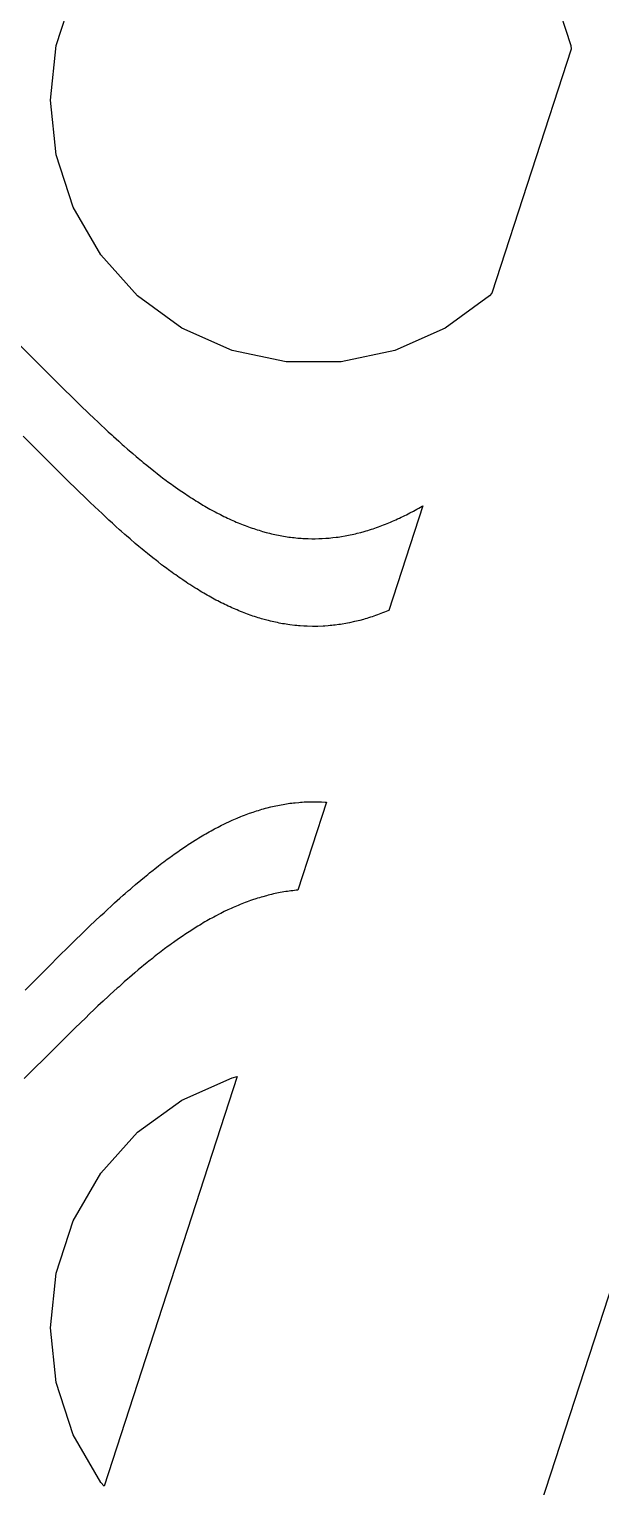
# Model space of a CAD drawing. Header units: metres. Extents: x 20 to 1108, y 20 to 485.
# Drawn here: x 571.53 to 587.82, y 322.62 to 364.18 of the extents above; entities that cross this region are included whole.
import ezdxf

# ---------------------------------------------------------------- set-up
doc = ezdxf.new("R2010")
doc.units = ezdxf.units.M

msp = doc.modelspace()

# ---------------------------------------------------------------- linework, layer by layer
for p, q in [((563.926, 253.826), (638.926, 484.652)), ((572.298, 363.711), (572.783, 365.202)), ((586.486, 365.202), (586.97, 363.711)), ((572.134, 362.152), (572.298, 363.711)), ((586.97, 363.711), (586.981, 363.613)), ((586.981, 363.613), (584.719, 356.652)), ((572.298, 360.594), (572.134, 362.152)), ((572.783, 359.102), (572.298, 360.594)), ((573.567, 357.744), (572.783, 359.102)), ((574.616, 356.578), (573.567, 357.744)), ((584.719, 356.652), (584.653, 356.578)), ((575.884, 355.657), (574.616, 356.578)), ((584.653, 356.578), (583.384, 355.657)), ((577.317, 355.02), (575.884, 355.657)), ((583.384, 355.657), (581.952, 355.02)), ((571.232, 355.199), (571.632, 354.801)), ((578.85, 354.694), (577.317, 355.02)), ((581.952, 355.02), (580.418, 354.694)), ((571.632, 354.801), (572.232, 354.201)), ((580.418, 354.694), (578.85, 354.694)), ((572.232, 354.201), (572.432, 354.002)), ((572.432, 354.002), (572.832, 353.609)), ((572.832, 353.609), (572.982, 353.462)), ((572.982, 353.462), (573.232, 353.222)), ((573.232, 353.222), (573.382, 353.078)), ((573.382, 353.078), (573.482, 352.984)), ((573.482, 352.984), (573.582, 352.89)), ((573.582, 352.89), (573.682, 352.796)), ((572.155, 351.778), (571.355, 352.577)), ((573.682, 352.796), (573.782, 352.703)), ((573.782, 352.703), (573.882, 352.612)), ((573.882, 352.612), (573.932, 352.567)), ((573.932, 352.567), (574.082, 352.432)), ((574.082, 352.432), (574.182, 352.343)), ((574.182, 352.343), (574.232, 352.297)), ((574.232, 352.297), (574.332, 352.21)), ((574.332, 352.21), (574.382, 352.166)), ((574.382, 352.166), (574.482, 352.08)), ((574.482, 352.08), (574.582, 351.995)), ((572.304, 351.629), (572.155, 351.778)), ((572.554, 351.381), (572.304, 351.629)), ((574.582, 351.995), (574.632, 351.952)), ((574.632, 351.952), (574.732, 351.869)), ((574.732, 351.869), (574.782, 351.827)), ((574.782, 351.827), (574.882, 351.745)), ((574.882, 351.745), (575.082, 351.585)), ((572.955, 350.988), (572.554, 351.381)), ((575.082, 351.585), (575.132, 351.546)), ((575.132, 351.546), (575.182, 351.508)), ((575.182, 351.508), (575.282, 351.431)), ((575.282, 351.431), (575.332, 351.393)), ((575.332, 351.393), (575.432, 351.317)), ((575.432, 351.317), (575.482, 351.279)), ((575.482, 351.279), (575.582, 351.206)), ((573.105, 350.844), (572.955, 350.988)), ((573.254, 350.699), (573.105, 350.844)), ((575.582, 351.206), (575.632, 351.17)), ((575.632, 351.17), (575.832, 351.029)), ((575.832, 351.029), (575.882, 350.995)), ((575.882, 350.995), (575.982, 350.929)), ((575.982, 350.929), (576.032, 350.895)), ((576.032, 350.895), (576.082, 350.862)), ((576.082, 350.862), (576.132, 350.829)), ((576.132, 350.829), (576.182, 350.797)), ((576.182, 350.797), (576.232, 350.767)), ((573.405, 350.557), (573.254, 350.699)), ((573.504, 350.462), (573.405, 350.557)), ((573.605, 350.368), (573.504, 350.462)), ((576.232, 350.767), (576.282, 350.735)), ((576.282, 350.735), (576.332, 350.703)), ((576.332, 350.703), (576.382, 350.674)), ((576.382, 350.674), (576.482, 350.613)), ((576.482, 350.613), (576.532, 350.584)), ((576.532, 350.584), (576.582, 350.556)), ((576.582, 350.556), (576.632, 350.527)), ((576.632, 350.527), (576.682, 350.499)), ((576.682, 350.499), (576.832, 350.417)), ((576.832, 350.417), (576.882, 350.392)), ((576.882, 350.392), (576.982, 350.339)), ((582.75, 350.593), (581.78, 347.606)), ((582.332, 350.362), (582.382, 350.389)), ((582.382, 350.389), (582.482, 350.442)), ((582.482, 350.442), (582.582, 350.496)), ((582.582, 350.496), (582.632, 350.525)), ((582.632, 350.525), (582.732, 350.581)), ((582.732, 350.581), (582.75, 350.593)), ((573.705, 350.276), (573.605, 350.368)), ((573.804, 350.184), (573.705, 350.276)), ((573.905, 350.092), (573.804, 350.184)), ((574.004, 350), (573.905, 350.092)), ((574.104, 349.91), (574.004, 350)), ((576.982, 350.339), (577.032, 350.315)), ((577.032, 350.315), (577.082, 350.289)), ((577.082, 350.289), (577.132, 350.266)), ((577.132, 350.266), (577.182, 350.241)), ((577.182, 350.241), (577.232, 350.219)), ((577.232, 350.219), (577.282, 350.195)), ((577.282, 350.195), (577.332, 350.174)), ((577.332, 350.174), (577.382, 350.152)), ((577.382, 350.152), (577.432, 350.129)), ((577.432, 350.129), (577.482, 350.109)), ((577.482, 350.109), (577.532, 350.087)), ((577.532, 350.087), (577.582, 350.068)), ((577.582, 350.068), (577.632, 350.049)), ((577.632, 350.049), (577.682, 350.028)), ((577.682, 350.028), (577.732, 350.011)), ((577.732, 350.011), (577.782, 349.991)), ((577.782, 349.991), (577.832, 349.974)), ((577.832, 349.974), (577.882, 349.956)), ((581.382, 349.954), (581.432, 349.973)), ((581.432, 349.973), (581.482, 349.99)), ((581.482, 349.99), (581.582, 350.027)), ((581.582, 350.027), (581.632, 350.046)), ((581.632, 350.046), (581.682, 350.067)), ((581.682, 350.067), (581.732, 350.086)), ((581.732, 350.086), (581.832, 350.127)), ((581.832, 350.127), (581.882, 350.15)), ((581.882, 350.15), (581.932, 350.171)), ((581.932, 350.171), (581.982, 350.194)), ((581.982, 350.194), (582.032, 350.217)), ((582.032, 350.217), (582.082, 350.239)), ((582.082, 350.239), (582.132, 350.264)), ((582.132, 350.264), (582.182, 350.287)), ((582.182, 350.287), (582.232, 350.313)), ((582.232, 350.313), (582.282, 350.337)), ((582.282, 350.337), (582.332, 350.362)), ((574.155, 349.866), (574.104, 349.91)), ((574.254, 349.777), (574.155, 349.866)), ((574.304, 349.735), (574.254, 349.777)), ((574.405, 349.648), (574.304, 349.735)), ((574.554, 349.519), (574.405, 349.648)), ((577.882, 349.956), (577.932, 349.94)), ((577.932, 349.94), (577.982, 349.924)), ((577.982, 349.924), (578.032, 349.907)), ((578.032, 349.907), (578.082, 349.892)), ((578.082, 349.892), (578.132, 349.876)), ((578.132, 349.876), (578.182, 349.861)), ((578.182, 349.861), (578.282, 349.834)), ((578.282, 349.834), (578.332, 349.821)), ((578.332, 349.821), (578.382, 349.809)), ((578.382, 349.809), (578.432, 349.796)), ((578.432, 349.796), (578.482, 349.784)), ((578.482, 349.784), (578.582, 349.763)), ((578.582, 349.763), (578.632, 349.752)), ((578.632, 349.752), (578.682, 349.742)), ((578.682, 349.742), (578.782, 349.725)), ((578.782, 349.725), (578.832, 349.717)), ((578.832, 349.717), (578.882, 349.709)), ((578.882, 349.709), (578.932, 349.701)), ((578.932, 349.701), (578.982, 349.694)), ((578.982, 349.694), (579.032, 349.689)), ((579.032, 349.689), (579.082, 349.684)), ((579.082, 349.684), (579.132, 349.678)), ((579.132, 349.678), (579.182, 349.672)), ((579.182, 349.672), (579.282, 349.664)), ((579.282, 349.664), (579.332, 349.661)), ((579.332, 349.661), (579.382, 349.658)), ((579.382, 349.658), (579.482, 349.654)), ((579.482, 349.654), (579.582, 349.652)), ((579.582, 349.652), (579.682, 349.652)), ((579.682, 349.652), (579.782, 349.654)), ((579.782, 349.654), (579.882, 349.658)), ((579.882, 349.658), (579.982, 349.664)), ((579.982, 349.664), (580.082, 349.672)), ((580.082, 349.672), (580.132, 349.678)), ((580.132, 349.678), (580.182, 349.683)), ((580.182, 349.683), (580.282, 349.694)), ((580.282, 349.694), (580.332, 349.701)), ((580.332, 349.701), (580.382, 349.708)), ((580.382, 349.708), (580.432, 349.717)), ((580.432, 349.717), (580.532, 349.733)), ((580.532, 349.733), (580.582, 349.742)), ((580.582, 349.742), (580.632, 349.751)), ((580.632, 349.751), (580.782, 349.783)), ((580.782, 349.783), (580.832, 349.795)), ((580.832, 349.795), (580.882, 349.808)), ((580.882, 349.808), (580.982, 349.833)), ((580.982, 349.833), (581.082, 349.861)), ((581.082, 349.861), (581.132, 349.875)), ((581.132, 349.875), (581.182, 349.891)), ((581.182, 349.891), (581.232, 349.905)), ((581.232, 349.905), (581.282, 349.921)), ((581.282, 349.921), (581.332, 349.938)), ((581.332, 349.938), (581.382, 349.954)), ((574.655, 349.434), (574.554, 349.519)), ((574.754, 349.351), (574.655, 349.434)), ((574.804, 349.31), (574.754, 349.351)), ((574.905, 349.228), (574.804, 349.31)), ((575.054, 349.108), (574.905, 349.228)), ((575.155, 349.028), (575.054, 349.108)), ((575.205, 348.989), (575.155, 349.028)), ((575.304, 348.912), (575.205, 348.989)), ((575.354, 348.874), (575.304, 348.912)), ((575.455, 348.801), (575.354, 348.874)), ((575.504, 348.764), (575.455, 348.801)), ((575.604, 348.691), (575.504, 348.764)), ((575.655, 348.654), (575.604, 348.691)), ((575.705, 348.618), (575.655, 348.654)), ((575.754, 348.583), (575.705, 348.618)), ((575.804, 348.549), (575.754, 348.583)), ((575.855, 348.515), (575.804, 348.549)), ((575.905, 348.481), (575.855, 348.515)), ((576.004, 348.413), (575.905, 348.481)), ((576.054, 348.38), (576.004, 348.413)), ((576.105, 348.348), (576.054, 348.38)), ((576.254, 348.251), (576.105, 348.348)), ((576.304, 348.221), (576.254, 348.251)), ((576.355, 348.191), (576.304, 348.221)), ((576.405, 348.159), (576.355, 348.191)), ((576.455, 348.129), (576.405, 348.159)), ((576.504, 348.101), (576.455, 348.129)), ((576.604, 348.042), (576.504, 348.101)), ((576.655, 348.015), (576.604, 348.042)), ((576.705, 347.986), (576.655, 348.015)), ((576.754, 347.959), (576.705, 347.986)), ((576.804, 347.933), (576.754, 347.959)), ((576.854, 347.905), (576.804, 347.933)), ((576.905, 347.879), (576.854, 347.905)), ((577.004, 347.828), (576.905, 347.879)), ((577.054, 347.804), (577.004, 347.828)), ((577.105, 347.778), (577.054, 347.804)), ((577.155, 347.754), (577.105, 347.778)), ((577.205, 347.732), (577.155, 347.754)), ((577.254, 347.708), (577.205, 347.732)), ((577.304, 347.686), (577.254, 347.708)), ((577.355, 347.663), (577.304, 347.686)), ((577.455, 347.62), (577.355, 347.663)), ((577.504, 347.6), (577.455, 347.62)), ((577.554, 347.578), (577.504, 347.6)), ((577.605, 347.559), (577.554, 347.578)), ((577.655, 347.539), (577.605, 347.559)), ((577.705, 347.521), (577.655, 347.539)), ((577.754, 347.501), (577.705, 347.521)), ((577.854, 347.466), (577.754, 347.501)), ((581.455, 347.481), (581.405, 347.462)), ((581.504, 347.498), (581.455, 347.481)), ((581.604, 347.535), (581.504, 347.498)), ((581.655, 347.556), (581.604, 347.535)), ((581.705, 347.575), (581.655, 347.556)), ((581.754, 347.596), (581.705, 347.575)), ((581.78, 347.606), (581.754, 347.596)), ((577.905, 347.448), (577.854, 347.466)), ((577.955, 347.433), (577.905, 347.448)), ((578.004, 347.415), (577.955, 347.433)), ((578.054, 347.4), (578.004, 347.415)), ((578.104, 347.385), (578.054, 347.4)), ((578.155, 347.369), (578.104, 347.385)), ((578.304, 347.328), (578.155, 347.369)), ((578.355, 347.316), (578.304, 347.328)), ((578.405, 347.303), (578.355, 347.316)), ((578.504, 347.279), (578.405, 347.303)), ((578.554, 347.269), (578.504, 347.279)), ((578.605, 347.259), (578.554, 347.269)), ((578.655, 347.248), (578.605, 347.259)), ((578.705, 347.238), (578.655, 347.248)), ((578.754, 347.23), (578.705, 347.238)), ((578.804, 347.222), (578.754, 347.23)), ((578.855, 347.213), (578.804, 347.222)), ((578.905, 347.205), (578.855, 347.213)), ((578.955, 347.198), (578.905, 347.205)), ((579.104, 347.181), (578.955, 347.198)), ((579.155, 347.176), (579.104, 347.181)), ((579.205, 347.17), (579.155, 347.176)), ((579.254, 347.166), (579.205, 347.17)), ((579.354, 347.16), (579.254, 347.166)), ((579.405, 347.157), (579.354, 347.16)), ((579.455, 347.155), (579.405, 347.157)), ((579.605, 347.152), (579.455, 347.155)), ((579.655, 347.152), (579.605, 347.152)), ((579.705, 347.153), (579.655, 347.152)), ((579.754, 347.153), (579.705, 347.153)), ((579.905, 347.159), (579.754, 347.153)), ((579.955, 347.162), (579.905, 347.159)), ((580.054, 347.17), (579.955, 347.162)), ((580.105, 347.175), (580.054, 347.17)), ((580.155, 347.18), (580.105, 347.175)), ((580.205, 347.186), (580.155, 347.18)), ((580.254, 347.191), (580.205, 347.186)), ((580.354, 347.204), (580.254, 347.191)), ((580.405, 347.211), (580.354, 347.204)), ((580.604, 347.246), (580.405, 347.211)), ((580.655, 347.256), (580.604, 347.246)), ((580.804, 347.288), (580.655, 347.256)), ((580.855, 347.301), (580.804, 347.288)), ((580.905, 347.314), (580.855, 347.301)), ((580.955, 347.325), (580.905, 347.314)), ((581.054, 347.353), (580.955, 347.325)), ((581.105, 347.367), (581.054, 347.353)), ((581.155, 347.381), (581.105, 347.367)), ((581.205, 347.398), (581.155, 347.381)), ((581.254, 347.412), (581.205, 347.398)), ((581.304, 347.429), (581.254, 347.412)), ((581.355, 347.445), (581.304, 347.429)), ((581.405, 347.462), (581.355, 347.445)), ((578.663, 342.059), (578.812, 342.085)), ((578.812, 342.085), (578.863, 342.094)), ((578.863, 342.094), (578.962, 342.108)), ((578.962, 342.108), (579.012, 342.113)), ((579.012, 342.113), (579.063, 342.119)), ((579.063, 342.119), (579.113, 342.125)), ((579.113, 342.125), (579.212, 342.135)), ((580.003, 342.139), (579.189, 339.633)), ((579.212, 342.135), (579.262, 342.139)), ((579.262, 342.139), (579.313, 342.143)), ((579.313, 342.143), (579.363, 342.146)), ((579.363, 342.146), (579.512, 342.152)), ((579.512, 342.152), (579.563, 342.152)), ((579.563, 342.152), (579.663, 342.152)), ((579.663, 342.152), (579.812, 342.15)), ((579.812, 342.15), (579.863, 342.148)), ((579.863, 342.148), (579.962, 342.142)), ((579.962, 342.142), (580.003, 342.139)), ((577.363, 341.646), (577.462, 341.689)), ((577.462, 341.689), (577.562, 341.73)), ((577.562, 341.73), (577.613, 341.749)), ((577.613, 341.749), (577.663, 341.769)), ((577.663, 341.769), (577.712, 341.787)), ((577.712, 341.787), (577.762, 341.807)), ((577.762, 341.807), (577.813, 341.824)), ((577.813, 341.824), (577.913, 341.86)), ((577.913, 341.86), (577.962, 341.875)), ((577.962, 341.875), (578.012, 341.892)), ((578.012, 341.892), (578.063, 341.907)), ((578.063, 341.907), (578.113, 341.922)), ((578.113, 341.922), (578.163, 341.938)), ((578.163, 341.938), (578.212, 341.951)), ((578.212, 341.951), (578.262, 341.966)), ((578.262, 341.966), (578.313, 341.979)), ((578.313, 341.979), (578.413, 342.004)), ((578.413, 342.004), (578.512, 342.027)), ((578.512, 342.027), (578.562, 342.038)), ((578.562, 342.038), (578.613, 342.049)), ((578.613, 342.049), (578.663, 342.059)), ((576.512, 341.209), (576.563, 341.238)), ((576.563, 341.238), (576.663, 341.295)), ((576.663, 341.295), (576.712, 341.322)), ((576.712, 341.322), (576.762, 341.351)), ((576.762, 341.351), (576.813, 341.377)), ((576.813, 341.377), (576.913, 341.43)), ((576.913, 341.43), (577.012, 341.481)), ((577.012, 341.481), (577.063, 341.505)), ((577.063, 341.505), (577.113, 341.53)), ((577.113, 341.53), (577.262, 341.601)), ((577.262, 341.601), (577.312, 341.623)), ((577.312, 341.623), (577.363, 341.646)), ((575.813, 340.762), (575.913, 340.83)), ((575.913, 340.83), (576.012, 340.898)), ((576.012, 340.898), (576.062, 340.931)), ((576.062, 340.931), (576.113, 340.962)), ((576.113, 340.962), (576.262, 341.059)), ((576.262, 341.059), (576.312, 341.089)), ((576.312, 341.089), (576.363, 341.119)), ((576.363, 341.119), (576.413, 341.151)), ((576.413, 341.151), (576.512, 341.209)), ((575.313, 340.399), (575.363, 340.437)), ((575.363, 340.437), (575.462, 340.511)), ((575.462, 340.511), (575.512, 340.547)), ((575.512, 340.547), (575.613, 340.62)), ((575.613, 340.62), (575.663, 340.656)), ((575.663, 340.656), (575.762, 340.727)), ((575.762, 340.727), (575.813, 340.762)), ((574.712, 339.919), (574.812, 340.002)), ((574.812, 340.002), (574.913, 340.083)), ((574.913, 340.083), (574.962, 340.124)), ((574.962, 340.124), (575.062, 340.204)), ((575.062, 340.204), (575.113, 340.243)), ((575.113, 340.243), (575.212, 340.321)), ((575.212, 340.321), (575.313, 340.399)), ((574.262, 339.534), (574.363, 339.621)), ((574.363, 339.621), (574.413, 339.664)), ((574.413, 339.664), (574.462, 339.708)), ((574.462, 339.708), (574.563, 339.793)), ((574.563, 339.793), (574.712, 339.919)), ((578.79, 339.581), (578.64, 339.555)), ((578.84, 339.589), (578.79, 339.581)), ((578.89, 339.598), (578.84, 339.589)), ((578.99, 339.611), (578.89, 339.598)), ((579.04, 339.617), (578.99, 339.611)), ((579.09, 339.622), (579.04, 339.617)), ((579.14, 339.628), (579.09, 339.622)), ((579.189, 339.633), (579.14, 339.628)), ((573.762, 339.083), (573.863, 339.176)), ((573.863, 339.176), (573.962, 339.267)), ((573.962, 339.267), (574.113, 339.402)), ((574.113, 339.402), (574.212, 339.49)), ((574.212, 339.49), (574.262, 339.534)), ((577.44, 339.179), (577.34, 339.136)), ((577.49, 339.199), (577.44, 339.179)), ((577.54, 339.221), (577.49, 339.199)), ((577.59, 339.24), (577.54, 339.221)), ((577.64, 339.261), (577.59, 339.24)), ((577.69, 339.279), (577.64, 339.261)), ((577.74, 339.297), (577.69, 339.279)), ((577.79, 339.317), (577.74, 339.297)), ((577.84, 339.334), (577.79, 339.317)), ((577.89, 339.352), (577.84, 339.334)), ((577.99, 339.385), (577.89, 339.352)), ((578.04, 339.401), (577.99, 339.385)), ((578.09, 339.415), (578.04, 339.401)), ((578.14, 339.431), (578.09, 339.415)), ((578.19, 339.445), (578.14, 339.431)), ((578.29, 339.473), (578.19, 339.445)), ((578.34, 339.486), (578.29, 339.473)), ((578.44, 339.511), (578.34, 339.486)), ((578.49, 339.523), (578.44, 339.511)), ((578.54, 339.533), (578.49, 339.523)), ((578.59, 339.543), (578.54, 339.533)), ((578.64, 339.555), (578.59, 339.543)), ((573.262, 338.613), (573.562, 338.898)), ((573.562, 338.898), (573.663, 338.99)), ((573.663, 338.99), (573.762, 339.083)), ((576.59, 338.754), (576.54, 338.726)), ((576.69, 338.811), (576.59, 338.754)), ((576.74, 338.837), (576.69, 338.811)), ((576.79, 338.865), (576.74, 338.837)), ((576.84, 338.892), (576.79, 338.865)), ((576.94, 338.944), (576.84, 338.892)), ((576.99, 338.97), (576.94, 338.944)), ((577.04, 338.994), (576.99, 338.97)), ((577.09, 339.02), (577.04, 338.994)), ((577.19, 339.067), (577.09, 339.02)), ((577.24, 339.091), (577.19, 339.067)), ((577.29, 339.112), (577.24, 339.091)), ((577.34, 339.136), (577.29, 339.112)), ((572.863, 338.227), (573.012, 338.372)), ((573.012, 338.372), (573.163, 338.518)), ((573.163, 338.518), (573.262, 338.613)), ((575.99, 338.383), (575.89, 338.315)), ((576.04, 338.415), (575.99, 338.383)), ((576.09, 338.448), (576.04, 338.415)), ((576.19, 338.513), (576.09, 338.448)), ((576.29, 338.575), (576.19, 338.513)), ((576.34, 338.607), (576.29, 338.575)), ((576.39, 338.637), (576.34, 338.607)), ((576.44, 338.666), (576.39, 338.637)), ((576.49, 338.696), (576.44, 338.666)), ((576.54, 338.726), (576.49, 338.696)), ((572.462, 337.832), (572.563, 337.932)), ((572.563, 337.932), (572.712, 338.079)), ((572.712, 338.079), (572.863, 338.227)), ((575.34, 337.919), (575.24, 337.843)), ((575.39, 337.956), (575.34, 337.919)), ((575.49, 338.031), (575.39, 337.956)), ((575.54, 338.068), (575.49, 338.031)), ((575.59, 338.105), (575.54, 338.068)), ((575.64, 338.141), (575.59, 338.105)), ((575.79, 338.246), (575.64, 338.141)), ((575.89, 338.315), (575.79, 338.246)), ((571.413, 336.785), (572.163, 337.534)), ((572.163, 337.534), (572.312, 337.684)), ((572.312, 337.684), (572.462, 337.832)), ((574.89, 337.566), (574.79, 337.484)), ((574.94, 337.607), (574.89, 337.566)), ((575.04, 337.687), (574.94, 337.607)), ((575.09, 337.726), (575.04, 337.687)), ((575.19, 337.805), (575.09, 337.726)), ((575.24, 337.843), (575.19, 337.805)), ((574.34, 337.102), (574.24, 337.015)), ((574.39, 337.146), (574.34, 337.102)), ((574.54, 337.275), (574.39, 337.146)), ((574.64, 337.359), (574.54, 337.275)), ((574.74, 337.443), (574.64, 337.359)), ((574.79, 337.484), (574.74, 337.443)), ((574.04, 336.836), (573.84, 336.654)), ((574.09, 336.88), (574.04, 336.836)), ((574.19, 336.971), (574.09, 336.88)), ((574.24, 337.015), (574.19, 336.971)), ((573.49, 336.329), (573.39, 336.235)), ((573.64, 336.47), (573.49, 336.329)), ((573.79, 336.609), (573.64, 336.47)), ((573.84, 336.654), (573.79, 336.609)), ((572.99, 335.851), (572.84, 335.704)), ((573.14, 335.995), (572.99, 335.851)), ((573.24, 336.092), (573.14, 335.995)), ((573.39, 336.235), (573.24, 336.092)), ((572.69, 335.558), (572.44, 335.311)), ((572.84, 335.704), (572.69, 335.558)), ((572.24, 335.111), (571.39, 334.263)), ((572.44, 335.311), (572.24, 335.111)), ((577.461, 334.317), (573.666, 322.634)), ((575.884, 333.648), (577.317, 334.285)), ((577.317, 334.285), (577.461, 334.317)), ((574.616, 332.727), (575.884, 333.648)), ((573.567, 331.561), (574.616, 332.727)), ((572.783, 330.202), (573.567, 331.561)), ((572.298, 328.711), (572.783, 330.202)), ((572.134, 327.152), (572.298, 328.711)), ((572.298, 325.594), (572.134, 327.152)), ((572.783, 324.102), (572.298, 325.594)), ((573.567, 322.744), (572.783, 324.102)), ((573.666, 322.634), (573.567, 322.744))]:
    msp.add_line(p, q)

doc.saveas('drawing.dxf')
